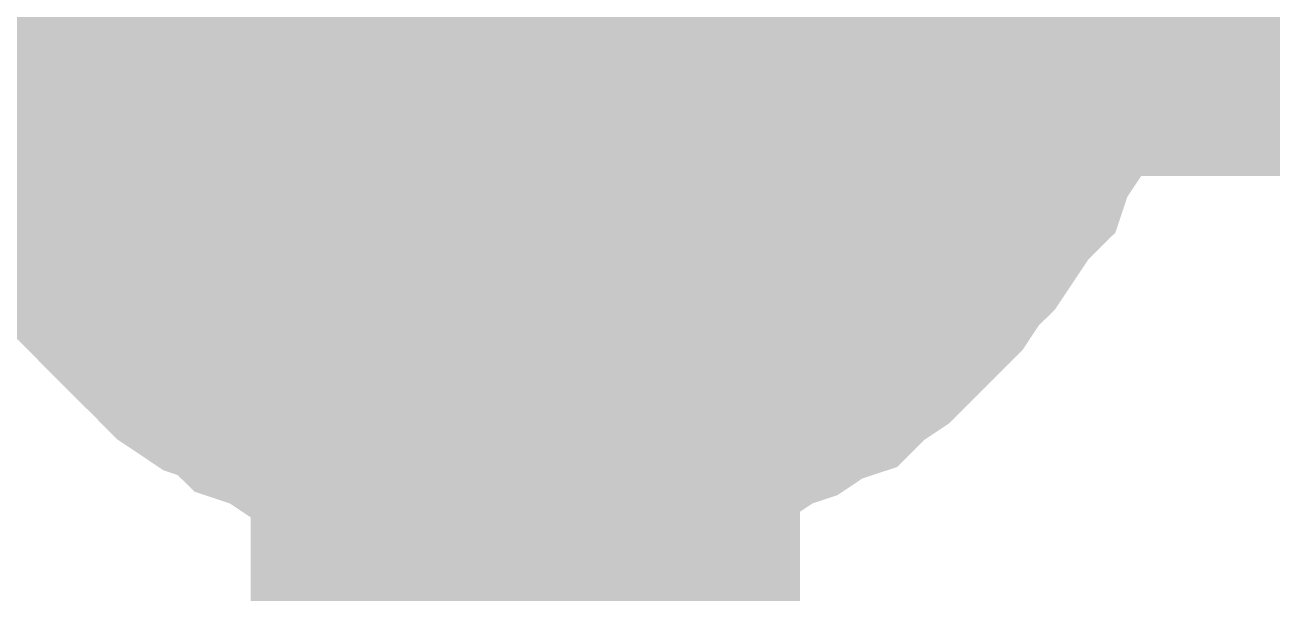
# Model space of a CAD drawing. Header units: inches. Extents: x 0 to 841, y 0 to 594.
# Drawn here: x 131.841 to 133.542, y 364.052 to 364.827 of the extents above; entities that cross this region are included whole.
import ezdxf

# ---------------------------------------------------------------- set-up
doc = ezdxf.new("R2010")
doc.units = ezdxf.units.IN
doc.layers.add('Sheet', color=255, linetype='Continuous')

msp = doc.modelspace()

# ---------------------------------------------------------------- linework, layer by layer
at = {"layer": 'Sheet'}
msp.add_lwpolyline([(132.246, 365, 0.508, 0.508, 1), (132.754, 365, 0.508, 0.508, 1)], format="xyseb", close=True, dxfattribs=at)
for points in [[(127.5267, 364.9951, 0.7493, 0.7493, 0), (132.5235, 364.9951, 0.7493, 0.7493, 0)], [(147.5253, 364.9951, 0.7493, 0.7493, 0), (132.5235, 364.9951, 0.7493, 0.7493, 0), (132.5235, 362.4909, 0.7493, 0.7493, 0)], [(132.5235, 364.2315, 0.2997, 0.2997, 0), (132.4786, 364.2315, 0.2997, 0.2997, 0), (132.4449, 364.2315, 0.2997, 0.2997, 0), (132.4112, 364.2427, 0.2997, 0.2997, 0), (132.3663, 364.2427, 0.2997, 0.2997, 0), (132.3326, 364.254, 0.2997, 0.2997, 0), (132.2989, 364.2652, 0.2997, 0.2997, 0), (132.254, 364.2764, 0.2997, 0.2997, 0), (132.2203, 364.2877, 0.2997, 0.2997, 0), (132.1867, 364.3101, 0.2997, 0.2997, 0), (132.153, 364.3213, 0.2997, 0.2997, 0), (132.1305, 364.3438, 0.2997, 0.2997, 0), (132.0968, 364.355, 0.2997, 0.2997, 0), (132.0631, 364.3775, 0.2997, 0.2997, 0), (132.0407, 364.4, 0.2997, 0.2997, 0), (132.007, 364.4336, 0.2997, 0.2997, 0), (131.9845, 364.4561, 0.2997, 0.2997, 0), (131.9621, 364.4786, 0.2997, 0.2997, 0), (131.9284, 364.5123, 0.2997, 0.2997, 0), (131.9059, 364.5347, 0.2997, 0.2997, 0), (131.8835, 364.5684, 0.2997, 0.2997, 0), (131.8722, 364.6021, 0.2997, 0.2997, 0), (131.8498, 364.6245, 0.2997, 0.2997, 0), (131.8386, 364.6582, 0.2997, 0.2997, 0), (131.8161, 364.6919, 0.2997, 0.2997, 0), (131.8049, 364.7256, 0.2997, 0.2997, 0), (131.7936, 364.7705, 0.2997, 0.2997, 0), (131.7824, 364.8042, 0.2997, 0.2997, 0), (131.7712, 364.8379, 0.2997, 0.2997, 0), (131.7712, 364.8828, 0.2997, 0.2997, 0), (131.76, 364.9165, 0.2997, 0.2997, 0), (131.76, 364.9502, 0.2997, 0.2997, 0), (131.76, 364.9951, 0.2997, 0.2997, 0)], [(132.5235, 364.2315, 0.2997, 0.2997, 0), (132.4786, 364.2315, 0.2997, 0.2997, 0), (132.4449, 364.2315, 0.2997, 0.2997, 0), (132.4112, 364.2427, 0.2997, 0.2997, 0), (132.3663, 364.2427, 0.2997, 0.2997, 0), (132.3326, 364.254, 0.2997, 0.2997, 0), (132.2989, 364.2652, 0.2997, 0.2997, 0), (132.254, 364.2764, 0.2997, 0.2997, 0), (132.2203, 364.2877, 0.2997, 0.2997, 0), (132.1867, 364.3101, 0.2997, 0.2997, 0), (132.153, 364.3213, 0.2997, 0.2997, 0), (132.1305, 364.3438, 0.2997, 0.2997, 0), (132.0968, 364.355, 0.2997, 0.2997, 0), (132.0631, 364.3775, 0.2997, 0.2997, 0), (132.0407, 364.4, 0.2997, 0.2997, 0), (132.007, 364.4336, 0.2997, 0.2997, 0), (131.9845, 364.4561, 0.2997, 0.2997, 0), (131.9621, 364.4786, 0.2997, 0.2997, 0), (131.9284, 364.5123, 0.2997, 0.2997, 0), (131.9059, 364.5347, 0.2997, 0.2997, 0), (131.8835, 364.5684, 0.2997, 0.2997, 0), (131.8722, 364.6021, 0.2997, 0.2997, 0), (131.8498, 364.6245, 0.2997, 0.2997, 0), (131.8386, 364.6582, 0.2997, 0.2997, 0), (131.8161, 364.6919, 0.2997, 0.2997, 0), (131.8049, 364.7256, 0.2997, 0.2997, 0), (131.7936, 364.7705, 0.2997, 0.2997, 0), (131.7824, 364.8042, 0.2997, 0.2997, 0), (131.7712, 364.8379, 0.2997, 0.2997, 0), (131.7712, 364.8828, 0.2997, 0.2997, 0), (131.76, 364.9165, 0.2997, 0.2997, 0), (131.76, 364.9502, 0.2997, 0.2997, 0), (131.76, 364.9951, 0.2997, 0.2997, 0)], [(132.5235, 364.2315, 0.2997, 0.2997, 0), (132.4786, 364.2315, 0.2997, 0.2997, 0), (132.4449, 364.2315, 0.2997, 0.2997, 0), (132.4112, 364.2427, 0.2997, 0.2997, 0), (132.3663, 364.2427, 0.2997, 0.2997, 0), (132.3326, 364.254, 0.2997, 0.2997, 0), (132.2989, 364.2652, 0.2997, 0.2997, 0), (132.254, 364.2764, 0.2997, 0.2997, 0), (132.2203, 364.2877, 0.2997, 0.2997, 0), (132.1867, 364.3101, 0.2997, 0.2997, 0), (132.153, 364.3213, 0.2997, 0.2997, 0), (132.1305, 364.3438, 0.2997, 0.2997, 0), (132.0968, 364.355, 0.2997, 0.2997, 0), (132.0631, 364.3775, 0.2997, 0.2997, 0), (132.0407, 364.4, 0.2997, 0.2997, 0), (132.007, 364.4336, 0.2997, 0.2997, 0), (131.9845, 364.4561, 0.2997, 0.2997, 0), (131.9621, 364.4786, 0.2997, 0.2997, 0), (131.9284, 364.5123, 0.2997, 0.2997, 0), (131.9059, 364.5347, 0.2997, 0.2997, 0), (131.8835, 364.5684, 0.2997, 0.2997, 0), (131.8722, 364.6021, 0.2997, 0.2997, 0), (131.8498, 364.6245, 0.2997, 0.2997, 0), (131.8386, 364.6582, 0.2997, 0.2997, 0), (131.8161, 364.6919, 0.2997, 0.2997, 0), (131.8049, 364.7256, 0.2997, 0.2997, 0), (131.7936, 364.7705, 0.2997, 0.2997, 0), (131.7824, 364.8042, 0.2997, 0.2997, 0), (131.7712, 364.8379, 0.2997, 0.2997, 0), (131.7712, 364.8828, 0.2997, 0.2997, 0), (131.76, 364.9165, 0.2997, 0.2997, 0), (131.76, 364.9502, 0.2997, 0.2997, 0), (131.76, 364.9951, 0.2997, 0.2997, 0)], [(132.5235, 364.4898, 0.2997, 0.2997, 0), (132.5011, 364.4898, 0.2997, 0.2997, 0), (132.4674, 364.4898, 0.2997, 0.2997, 0), (132.4449, 364.501, 0.2997, 0.2997, 0), (132.4225, 364.501, 0.2997, 0.2997, 0), (132.4, 364.501, 0.2997, 0.2997, 0), (132.3776, 364.5123, 0.2997, 0.2997, 0), (132.3439, 364.5235, 0.2997, 0.2997, 0), (132.3214, 364.5347, 0.2997, 0.2997, 0), (132.2989, 364.5347, 0.2997, 0.2997, 0), (132.2765, 364.5459, 0.2997, 0.2997, 0), (132.2653, 364.5572, 0.2997, 0.2997, 0), (132.2428, 364.5796, 0.2997, 0.2997, 0), (132.2203, 364.5909, 0.2997, 0.2997, 0), (132.1979, 364.6021, 0.2997, 0.2997, 0), (132.1867, 364.6245, 0.2997, 0.2997, 0), (132.1642, 364.6358, 0.2997, 0.2997, 0), (132.153, 364.6582, 0.2997, 0.2997, 0), (132.1305, 364.6695, 0.2997, 0.2997, 0), (132.1193, 364.6919, 0.2997, 0.2997, 0), (132.1081, 364.7144, 0.2997, 0.2997, 0), (132.0856, 364.7368, 0.2997, 0.2997, 0), (132.0744, 364.7481, 0.2997, 0.2997, 0), (132.0631, 364.7705, 0.2997, 0.2997, 0), (132.0631, 364.793, 0.2997, 0.2997, 0), (132.0519, 364.8154, 0.2997, 0.2997, 0), (132.0407, 364.8491, 0.2997, 0.2997, 0), (132.0295, 364.8716, 0.2997, 0.2997, 0), (132.0295, 364.8941, 0.2997, 0.2997, 0), (132.0295, 364.9165, 0.2997, 0.2997, 0), (132.0182, 364.939, 0.2997, 0.2997, 0), (132.0182, 364.9727, 0.2997, 0.2997, 0), (132.0182, 364.9951, 0.2997, 0.2997, 0)], [(132.5235, 364.4898, 0.2997, 0.2997, 0), (132.5011, 364.4898, 0.2997, 0.2997, 0), (132.4674, 364.4898, 0.2997, 0.2997, 0), (132.4449, 364.501, 0.2997, 0.2997, 0), (132.4225, 364.501, 0.2997, 0.2997, 0), (132.4, 364.501, 0.2997, 0.2997, 0), (132.3776, 364.5123, 0.2997, 0.2997, 0), (132.3439, 364.5235, 0.2997, 0.2997, 0), (132.3214, 364.5347, 0.2997, 0.2997, 0), (132.2989, 364.5347, 0.2997, 0.2997, 0), (132.2765, 364.5459, 0.2997, 0.2997, 0), (132.2653, 364.5572, 0.2997, 0.2997, 0), (132.2428, 364.5796, 0.2997, 0.2997, 0), (132.2203, 364.5909, 0.2997, 0.2997, 0), (132.1979, 364.6021, 0.2997, 0.2997, 0), (132.1867, 364.6245, 0.2997, 0.2997, 0), (132.1642, 364.6358, 0.2997, 0.2997, 0), (132.153, 364.6582, 0.2997, 0.2997, 0), (132.1305, 364.6695, 0.2997, 0.2997, 0), (132.1193, 364.6919, 0.2997, 0.2997, 0), (132.1081, 364.7144, 0.2997, 0.2997, 0), (132.0856, 364.7368, 0.2997, 0.2997, 0), (132.0744, 364.7481, 0.2997, 0.2997, 0), (132.0631, 364.7705, 0.2997, 0.2997, 0), (132.0631, 364.793, 0.2997, 0.2997, 0), (132.0519, 364.8154, 0.2997, 0.2997, 0), (132.0407, 364.8491, 0.2997, 0.2997, 0), (132.0295, 364.8716, 0.2997, 0.2997, 0), (132.0295, 364.8941, 0.2997, 0.2997, 0), (132.0295, 364.9165, 0.2997, 0.2997, 0), (132.0182, 364.939, 0.2997, 0.2997, 0), (132.0182, 364.9727, 0.2997, 0.2997, 0), (132.0182, 364.9951, 0.2997, 0.2997, 0)], [(133.2871, 364.9951, 0.2997, 0.2997, 0), (133.2871, 364.9502, 0.2997, 0.2997, 0), (133.2871, 364.9165, 0.2997, 0.2997, 0), (133.2759, 364.8828, 0.2997, 0.2997, 0), (133.2759, 364.8379, 0.2997, 0.2997, 0), (133.2646, 364.8042, 0.2997, 0.2997, 0), (133.2534, 364.7705, 0.2997, 0.2997, 0), (133.2422, 364.7256, 0.2997, 0.2997, 0), (133.2309, 364.6919, 0.2997, 0.2997, 0), (133.2085, 364.6582, 0.2997, 0.2997, 0), (133.1973, 364.6245, 0.2997, 0.2997, 0), (133.1748, 364.6021, 0.2997, 0.2997, 0), (133.1523, 364.5684, 0.2997, 0.2997, 0), (133.1299, 364.5347, 0.2997, 0.2997, 0), (133.1074, 364.5123, 0.2997, 0.2997, 0), (133.085, 364.4786, 0.2997, 0.2997, 0), (133.0625, 364.4561, 0.2997, 0.2997, 0), (133.0401, 364.4336, 0.2997, 0.2997, 0), (133.0064, 364.4, 0.2997, 0.2997, 0), (132.9727, 364.3775, 0.2997, 0.2997, 0), (132.9502, 364.355, 0.2997, 0.2997, 0), (132.9165, 364.3438, 0.2997, 0.2997, 0), (132.8829, 364.3213, 0.2997, 0.2997, 0), (132.8492, 364.3101, 0.2997, 0.2997, 0), (132.8155, 364.2877, 0.2997, 0.2997, 0), (132.7818, 364.2764, 0.2997, 0.2997, 0), (132.7481, 364.2652, 0.2997, 0.2997, 0), (132.7144, 364.254, 0.2997, 0.2997, 0), (132.6807, 364.2427, 0.2997, 0.2997, 0), (132.6358, 364.2427, 0.2997, 0.2997, 0), (132.6021, 364.2315, 0.2997, 0.2997, 0), (132.5572, 364.2315, 0.2997, 0.2997, 0), (132.5235, 364.2315, 0.2997, 0.2997, 0)], [(133.2871, 364.9951, 0.2997, 0.2997, 0), (133.2871, 364.9502, 0.2997, 0.2997, 0), (133.2871, 364.9165, 0.2997, 0.2997, 0), (133.2759, 364.8828, 0.2997, 0.2997, 0), (133.2759, 364.8379, 0.2997, 0.2997, 0), (133.2646, 364.8042, 0.2997, 0.2997, 0), (133.2534, 364.7705, 0.2997, 0.2997, 0), (133.2422, 364.7256, 0.2997, 0.2997, 0), (133.2309, 364.6919, 0.2997, 0.2997, 0), (133.2085, 364.6582, 0.2997, 0.2997, 0), (133.1973, 364.6245, 0.2997, 0.2997, 0), (133.1748, 364.6021, 0.2997, 0.2997, 0), (133.1523, 364.5684, 0.2997, 0.2997, 0), (133.1299, 364.5347, 0.2997, 0.2997, 0), (133.1074, 364.5123, 0.2997, 0.2997, 0), (133.085, 364.4786, 0.2997, 0.2997, 0), (133.0625, 364.4561, 0.2997, 0.2997, 0), (133.0401, 364.4336, 0.2997, 0.2997, 0), (133.0064, 364.4, 0.2997, 0.2997, 0), (132.9727, 364.3775, 0.2997, 0.2997, 0), (132.9502, 364.355, 0.2997, 0.2997, 0), (132.9165, 364.3438, 0.2997, 0.2997, 0), (132.8829, 364.3213, 0.2997, 0.2997, 0), (132.8492, 364.3101, 0.2997, 0.2997, 0), (132.8155, 364.2877, 0.2997, 0.2997, 0), (132.7818, 364.2764, 0.2997, 0.2997, 0), (132.7481, 364.2652, 0.2997, 0.2997, 0), (132.7144, 364.254, 0.2997, 0.2997, 0), (132.6807, 364.2427, 0.2997, 0.2997, 0), (132.6358, 364.2427, 0.2997, 0.2997, 0), (132.6021, 364.2315, 0.2997, 0.2997, 0), (132.5572, 364.2315, 0.2997, 0.2997, 0), (132.5235, 364.2315, 0.2997, 0.2997, 0)], [(133.2871, 364.9951, 0.2997, 0.2997, 0), (133.2871, 364.9502, 0.2997, 0.2997, 0), (133.2871, 364.9165, 0.2997, 0.2997, 0), (133.2759, 364.8828, 0.2997, 0.2997, 0), (133.2759, 364.8379, 0.2997, 0.2997, 0), (133.2646, 364.8042, 0.2997, 0.2997, 0), (133.2534, 364.7705, 0.2997, 0.2997, 0), (133.2422, 364.7256, 0.2997, 0.2997, 0), (133.2309, 364.6919, 0.2997, 0.2997, 0), (133.2085, 364.6582, 0.2997, 0.2997, 0), (133.1973, 364.6245, 0.2997, 0.2997, 0), (133.1748, 364.6021, 0.2997, 0.2997, 0), (133.1523, 364.5684, 0.2997, 0.2997, 0), (133.1299, 364.5347, 0.2997, 0.2997, 0), (133.1074, 364.5123, 0.2997, 0.2997, 0), (133.085, 364.4786, 0.2997, 0.2997, 0), (133.0625, 364.4561, 0.2997, 0.2997, 0), (133.0401, 364.4336, 0.2997, 0.2997, 0), (133.0064, 364.4, 0.2997, 0.2997, 0), (132.9727, 364.3775, 0.2997, 0.2997, 0), (132.9502, 364.355, 0.2997, 0.2997, 0), (132.9165, 364.3438, 0.2997, 0.2997, 0), (132.8829, 364.3213, 0.2997, 0.2997, 0), (132.8492, 364.3101, 0.2997, 0.2997, 0), (132.8155, 364.2877, 0.2997, 0.2997, 0), (132.7818, 364.2764, 0.2997, 0.2997, 0), (132.7481, 364.2652, 0.2997, 0.2997, 0), (132.7144, 364.254, 0.2997, 0.2997, 0), (132.6807, 364.2427, 0.2997, 0.2997, 0), (132.6358, 364.2427, 0.2997, 0.2997, 0), (132.6021, 364.2315, 0.2997, 0.2997, 0), (132.5572, 364.2315, 0.2997, 0.2997, 0), (132.5235, 364.2315, 0.2997, 0.2997, 0)], [(133.0288, 364.9951, 0.2997, 0.2997, 0), (133.0288, 364.9727, 0.2997, 0.2997, 0), (133.0288, 364.939, 0.2997, 0.2997, 0), (133.0176, 364.9165, 0.2997, 0.2997, 0), (133.0176, 364.8941, 0.2997, 0.2997, 0), (133.0176, 364.8716, 0.2997, 0.2997, 0), (133.0064, 364.8491, 0.2997, 0.2997, 0), (132.9951, 364.8154, 0.2997, 0.2997, 0), (132.9839, 364.793, 0.2997, 0.2997, 0), (132.9839, 364.7705, 0.2997, 0.2997, 0), (132.9727, 364.7481, 0.2997, 0.2997, 0), (132.9615, 364.7368, 0.2997, 0.2997, 0), (132.939, 364.7144, 0.2997, 0.2997, 0), (132.9278, 364.6919, 0.2997, 0.2997, 0), (132.9165, 364.6695, 0.2997, 0.2997, 0), (132.8941, 364.6582, 0.2997, 0.2997, 0), (132.8829, 364.6358, 0.2997, 0.2997, 0), (132.8604, 364.6245, 0.2997, 0.2997, 0), (132.8492, 364.6021, 0.2997, 0.2997, 0), (132.8267, 364.5909, 0.2997, 0.2997, 0), (132.8042, 364.5796, 0.2997, 0.2997, 0), (132.7818, 364.5572, 0.2997, 0.2997, 0), (132.7706, 364.5459, 0.2997, 0.2997, 0), (132.7481, 364.5347, 0.2997, 0.2997, 0), (132.7256, 364.5347, 0.2997, 0.2997, 0), (132.7032, 364.5235, 0.2997, 0.2997, 0), (132.6695, 364.5123, 0.2997, 0.2997, 0), (132.647, 364.501, 0.2997, 0.2997, 0), (132.6246, 364.501, 0.2997, 0.2997, 0), (132.6021, 364.501, 0.2997, 0.2997, 0), (132.5797, 364.4898, 0.2997, 0.2997, 0), (132.546, 364.4898, 0.2997, 0.2997, 0), (132.5235, 364.4898, 0.2997, 0.2997, 0)], [(133.0288, 364.9951, 0.2997, 0.2997, 0), (133.0288, 364.9727, 0.2997, 0.2997, 0), (133.0288, 364.939, 0.2997, 0.2997, 0), (133.0176, 364.9165, 0.2997, 0.2997, 0), (133.0176, 364.8941, 0.2997, 0.2997, 0), (133.0176, 364.8716, 0.2997, 0.2997, 0), (133.0064, 364.8491, 0.2997, 0.2997, 0), (132.9951, 364.8154, 0.2997, 0.2997, 0), (132.9839, 364.793, 0.2997, 0.2997, 0), (132.9839, 364.7705, 0.2997, 0.2997, 0), (132.9727, 364.7481, 0.2997, 0.2997, 0), (132.9615, 364.7368, 0.2997, 0.2997, 0), (132.939, 364.7144, 0.2997, 0.2997, 0), (132.9278, 364.6919, 0.2997, 0.2997, 0), (132.9165, 364.6695, 0.2997, 0.2997, 0), (132.8941, 364.6582, 0.2997, 0.2997, 0), (132.8829, 364.6358, 0.2997, 0.2997, 0), (132.8604, 364.6245, 0.2997, 0.2997, 0), (132.8492, 364.6021, 0.2997, 0.2997, 0), (132.8267, 364.5909, 0.2997, 0.2997, 0), (132.8042, 364.5796, 0.2997, 0.2997, 0), (132.7818, 364.5572, 0.2997, 0.2997, 0), (132.7706, 364.5459, 0.2997, 0.2997, 0), (132.7481, 364.5347, 0.2997, 0.2997, 0), (132.7256, 364.5347, 0.2997, 0.2997, 0), (132.7032, 364.5235, 0.2997, 0.2997, 0), (132.6695, 364.5123, 0.2997, 0.2997, 0), (132.647, 364.501, 0.2997, 0.2997, 0), (132.6246, 364.501, 0.2997, 0.2997, 0), (132.6021, 364.501, 0.2997, 0.2997, 0), (132.5797, 364.4898, 0.2997, 0.2997, 0), (132.546, 364.4898, 0.2997, 0.2997, 0), (132.5235, 364.4898, 0.2997, 0.2997, 0)], [(132.5235, 364.4898, 0.0991, 0.0991, 0), (132.5011, 364.4898, 0.0991, 0.0991, 0), (132.4674, 364.4898, 0.0991, 0.0991, 0), (132.4449, 364.501, 0.0991, 0.0991, 0), (132.4225, 364.501, 0.0991, 0.0991, 0), (132.4, 364.501, 0.0991, 0.0991, 0), (132.3776, 364.5123, 0.0991, 0.0991, 0), (132.3439, 364.5235, 0.0991, 0.0991, 0), (132.3214, 364.5347, 0.0991, 0.0991, 0), (132.2989, 364.5347, 0.0991, 0.0991, 0), (132.2765, 364.5459, 0.0991, 0.0991, 0), (132.2653, 364.5572, 0.0991, 0.0991, 0), (132.2428, 364.5796, 0.0991, 0.0991, 0), (132.2203, 364.5909, 0.0991, 0.0991, 0), (132.1979, 364.6021, 0.0991, 0.0991, 0), (132.1867, 364.6245, 0.0991, 0.0991, 0), (132.1642, 364.6358, 0.0991, 0.0991, 0), (132.153, 364.6582, 0.0991, 0.0991, 0), (132.1305, 364.6695, 0.0991, 0.0991, 0), (132.1193, 364.6919, 0.0991, 0.0991, 0), (132.1081, 364.7144, 0.0991, 0.0991, 0), (132.0856, 364.7368, 0.0991, 0.0991, 0), (132.0744, 364.7481, 0.0991, 0.0991, 0), (132.0631, 364.7705, 0.0991, 0.0991, 0), (132.0631, 364.793, 0.0991, 0.0991, 0), (132.0519, 364.8154, 0.0991, 0.0991, 0), (132.0407, 364.8491, 0.0991, 0.0991, 0), (132.0295, 364.8716, 0.0991, 0.0991, 0), (132.0295, 364.8941, 0.0991, 0.0991, 0)], [(132.5235, 364.4898, 0.0991, 0.0991, 0), (132.5011, 364.4898, 0.0991, 0.0991, 0), (132.4674, 364.4898, 0.0991, 0.0991, 0), (132.4449, 364.501, 0.0991, 0.0991, 0), (132.4225, 364.501, 0.0991, 0.0991, 0), (132.4, 364.501, 0.0991, 0.0991, 0), (132.3776, 364.5123, 0.0991, 0.0991, 0), (132.3439, 364.5235, 0.0991, 0.0991, 0), (132.3214, 364.5347, 0.0991, 0.0991, 0), (132.2989, 364.5347, 0.0991, 0.0991, 0), (132.2765, 364.5459, 0.0991, 0.0991, 0), (132.2653, 364.5572, 0.0991, 0.0991, 0), (132.2428, 364.5796, 0.0991, 0.0991, 0), (132.2203, 364.5909, 0.0991, 0.0991, 0), (132.1979, 364.6021, 0.0991, 0.0991, 0), (132.1867, 364.6245, 0.0991, 0.0991, 0), (132.1642, 364.6358, 0.0991, 0.0991, 0), (132.153, 364.6582, 0.0991, 0.0991, 0), (132.1305, 364.6695, 0.0991, 0.0991, 0), (132.1193, 364.6919, 0.0991, 0.0991, 0), (132.1081, 364.7144, 0.0991, 0.0991, 0), (132.0856, 364.7368, 0.0991, 0.0991, 0), (132.0744, 364.7481, 0.0991, 0.0991, 0), (132.0631, 364.7705, 0.0991, 0.0991, 0), (132.0631, 364.793, 0.0991, 0.0991, 0), (132.0519, 364.8154, 0.0991, 0.0991, 0), (132.0407, 364.8491, 0.0991, 0.0991, 0), (132.0295, 364.8716, 0.0991, 0.0991, 0), (132.0295, 364.8941, 0.0991, 0.0991, 0)], [(133.0176, 364.8941, 0.0991, 0.0991, 0), (133.0176, 364.8716, 0.0991, 0.0991, 0), (133.0064, 364.8491, 0.0991, 0.0991, 0), (132.9951, 364.8154, 0.0991, 0.0991, 0), (132.9839, 364.793, 0.0991, 0.0991, 0), (132.9839, 364.7705, 0.0991, 0.0991, 0), (132.9727, 364.7481, 0.0991, 0.0991, 0), (132.9615, 364.7368, 0.0991, 0.0991, 0), (132.939, 364.7144, 0.0991, 0.0991, 0), (132.9278, 364.6919, 0.0991, 0.0991, 0), (132.9165, 364.6695, 0.0991, 0.0991, 0), (132.8941, 364.6582, 0.0991, 0.0991, 0), (132.8829, 364.6358, 0.0991, 0.0991, 0), (132.8604, 364.6245, 0.0991, 0.0991, 0), (132.8492, 364.6021, 0.0991, 0.0991, 0), (132.8267, 364.5909, 0.0991, 0.0991, 0), (132.8042, 364.5796, 0.0991, 0.0991, 0), (132.7818, 364.5572, 0.0991, 0.0991, 0), (132.7706, 364.5459, 0.0991, 0.0991, 0), (132.7481, 364.5347, 0.0991, 0.0991, 0), (132.7256, 364.5347, 0.0991, 0.0991, 0), (132.7032, 364.5235, 0.0991, 0.0991, 0), (132.6695, 364.5123, 0.0991, 0.0991, 0), (132.647, 364.501, 0.0991, 0.0991, 0), (132.6246, 364.501, 0.0991, 0.0991, 0), (132.6021, 364.501, 0.0991, 0.0991, 0), (132.5797, 364.4898, 0.0991, 0.0991, 0), (132.546, 364.4898, 0.0991, 0.0991, 0), (132.5235, 364.4898, 0.0991, 0.0991, 0)], [(133.0176, 364.8941, 0.0991, 0.0991, 0), (133.0176, 364.8716, 0.0991, 0.0991, 0), (133.0064, 364.8491, 0.0991, 0.0991, 0), (132.9951, 364.8154, 0.0991, 0.0991, 0), (132.9839, 364.793, 0.0991, 0.0991, 0), (132.9839, 364.7705, 0.0991, 0.0991, 0), (132.9727, 364.7481, 0.0991, 0.0991, 0), (132.9615, 364.7368, 0.0991, 0.0991, 0), (132.939, 364.7144, 0.0991, 0.0991, 0), (132.9278, 364.6919, 0.0991, 0.0991, 0), (132.9165, 364.6695, 0.0991, 0.0991, 0), (132.8941, 364.6582, 0.0991, 0.0991, 0), (132.8829, 364.6358, 0.0991, 0.0991, 0), (132.8604, 364.6245, 0.0991, 0.0991, 0), (132.8492, 364.6021, 0.0991, 0.0991, 0), (132.8267, 364.5909, 0.0991, 0.0991, 0), (132.8042, 364.5796, 0.0991, 0.0991, 0), (132.7818, 364.5572, 0.0991, 0.0991, 0), (132.7706, 364.5459, 0.0991, 0.0991, 0), (132.7481, 364.5347, 0.0991, 0.0991, 0), (132.7256, 364.5347, 0.0991, 0.0991, 0), (132.7032, 364.5235, 0.0991, 0.0991, 0), (132.6695, 364.5123, 0.0991, 0.0991, 0), (132.647, 364.501, 0.0991, 0.0991, 0), (132.6246, 364.501, 0.0991, 0.0991, 0), (132.6021, 364.501, 0.0991, 0.0991, 0), (132.5797, 364.4898, 0.0991, 0.0991, 0), (132.546, 364.4898, 0.0991, 0.0991, 0), (132.5235, 364.4898, 0.0991, 0.0991, 0)], [(133.2759, 364.8828, 0.0991, 0.0991, 0), (133.2759, 364.8379, 0.0991, 0.0991, 0), (133.2646, 364.8042, 0.0991, 0.0991, 0), (133.2534, 364.7705, 0.0991, 0.0991, 0), (133.2422, 364.7256, 0.0991, 0.0991, 0), (133.2309, 364.6919, 0.0991, 0.0991, 0), (133.2085, 364.6582, 0.0991, 0.0991, 0), (133.1973, 364.6245, 0.0991, 0.0991, 0), (133.1748, 364.6021, 0.0991, 0.0991, 0), (133.1523, 364.5684, 0.0991, 0.0991, 0), (133.1299, 364.5347, 0.0991, 0.0991, 0), (133.1074, 364.5123, 0.0991, 0.0991, 0), (133.085, 364.4786, 0.0991, 0.0991, 0), (133.0625, 364.4561, 0.0991, 0.0991, 0), (133.0401, 364.4336, 0.0991, 0.0991, 0), (133.0064, 364.4, 0.0991, 0.0991, 0), (132.9727, 364.3775, 0.0991, 0.0991, 0), (132.9502, 364.355, 0.0991, 0.0991, 0), (132.9165, 364.3438, 0.0991, 0.0991, 0), (132.8829, 364.3213, 0.0991, 0.0991, 0), (132.8492, 364.3101, 0.0991, 0.0991, 0), (132.8155, 364.2877, 0.0991, 0.0991, 0), (132.7818, 364.2764, 0.0991, 0.0991, 0), (132.7481, 364.2652, 0.0991, 0.0991, 0), (132.7144, 364.254, 0.0991, 0.0991, 0), (132.6807, 364.2427, 0.0991, 0.0991, 0), (132.6358, 364.2427, 0.0991, 0.0991, 0), (132.6021, 364.2315, 0.0991, 0.0991, 0), (132.5572, 364.2315, 0.0991, 0.0991, 0), (132.5235, 364.2315, 0.0991, 0.0991, 0)], [(133.2759, 364.8828, 0.0991, 0.0991, 0), (133.2759, 364.8379, 0.0991, 0.0991, 0), (133.2646, 364.8042, 0.0991, 0.0991, 0), (133.2534, 364.7705, 0.0991, 0.0991, 0), (133.2422, 364.7256, 0.0991, 0.0991, 0), (133.2309, 364.6919, 0.0991, 0.0991, 0), (133.2085, 364.6582, 0.0991, 0.0991, 0), (133.1973, 364.6245, 0.0991, 0.0991, 0), (133.1748, 364.6021, 0.0991, 0.0991, 0), (133.1523, 364.5684, 0.0991, 0.0991, 0), (133.1299, 364.5347, 0.0991, 0.0991, 0), (133.1074, 364.5123, 0.0991, 0.0991, 0), (133.085, 364.4786, 0.0991, 0.0991, 0), (133.0625, 364.4561, 0.0991, 0.0991, 0), (133.0401, 364.4336, 0.0991, 0.0991, 0), (133.0064, 364.4, 0.0991, 0.0991, 0), (132.9727, 364.3775, 0.0991, 0.0991, 0), (132.9502, 364.355, 0.0991, 0.0991, 0), (132.9165, 364.3438, 0.0991, 0.0991, 0), (132.8829, 364.3213, 0.0991, 0.0991, 0), (132.8492, 364.3101, 0.0991, 0.0991, 0), (132.8155, 364.2877, 0.0991, 0.0991, 0), (132.7818, 364.2764, 0.0991, 0.0991, 0), (132.7481, 364.2652, 0.0991, 0.0991, 0), (132.7144, 364.254, 0.0991, 0.0991, 0), (132.6807, 364.2427, 0.0991, 0.0991, 0), (132.6358, 364.2427, 0.0991, 0.0991, 0), (132.6021, 364.2315, 0.0991, 0.0991, 0), (132.5572, 364.2315, 0.0991, 0.0991, 0), (132.5235, 364.2315, 0.0991, 0.0991, 0)], [(133.2759, 364.8828, 0.0991, 0.0991, 0), (133.2759, 364.8379, 0.0991, 0.0991, 0), (133.2646, 364.8042, 0.0991, 0.0991, 0), (133.2534, 364.7705, 0.0991, 0.0991, 0), (133.2422, 364.7256, 0.0991, 0.0991, 0), (133.2309, 364.6919, 0.0991, 0.0991, 0), (133.2085, 364.6582, 0.0991, 0.0991, 0), (133.1973, 364.6245, 0.0991, 0.0991, 0), (133.1748, 364.6021, 0.0991, 0.0991, 0), (133.1523, 364.5684, 0.0991, 0.0991, 0), (133.1299, 364.5347, 0.0991, 0.0991, 0), (133.1074, 364.5123, 0.0991, 0.0991, 0), (133.085, 364.4786, 0.0991, 0.0991, 0), (133.0625, 364.4561, 0.0991, 0.0991, 0), (133.0401, 364.4336, 0.0991, 0.0991, 0), (133.0064, 364.4, 0.0991, 0.0991, 0), (132.9727, 364.3775, 0.0991, 0.0991, 0), (132.9502, 364.355, 0.0991, 0.0991, 0), (132.9165, 364.3438, 0.0991, 0.0991, 0), (132.8829, 364.3213, 0.0991, 0.0991, 0), (132.8492, 364.3101, 0.0991, 0.0991, 0), (132.8155, 364.2877, 0.0991, 0.0991, 0), (132.7818, 364.2764, 0.0991, 0.0991, 0), (132.7481, 364.2652, 0.0991, 0.0991, 0), (132.7144, 364.254, 0.0991, 0.0991, 0), (132.6807, 364.2427, 0.0991, 0.0991, 0), (132.6358, 364.2427, 0.0991, 0.0991, 0), (132.6021, 364.2315, 0.0991, 0.0991, 0), (132.5572, 364.2315, 0.0991, 0.0991, 0), (132.5235, 364.2315, 0.0991, 0.0991, 0)], [(132.5235, 364.2315, 0.0991, 0.0991, 0), (132.4786, 364.2315, 0.0991, 0.0991, 0), (132.4449, 364.2315, 0.0991, 0.0991, 0), (132.4112, 364.2427, 0.0991, 0.0991, 0), (132.3663, 364.2427, 0.0991, 0.0991, 0), (132.3326, 364.254, 0.0991, 0.0991, 0), (132.2989, 364.2652, 0.0991, 0.0991, 0), (132.254, 364.2764, 0.0991, 0.0991, 0), (132.2203, 364.2877, 0.0991, 0.0991, 0), (132.1867, 364.3101, 0.0991, 0.0991, 0), (132.153, 364.3213, 0.0991, 0.0991, 0), (132.1305, 364.3438, 0.0991, 0.0991, 0), (132.0968, 364.355, 0.0991, 0.0991, 0), (132.0631, 364.3775, 0.0991, 0.0991, 0), (132.0407, 364.4, 0.0991, 0.0991, 0), (132.007, 364.4336, 0.0991, 0.0991, 0), (131.9845, 364.4561, 0.0991, 0.0991, 0), (131.9621, 364.4786, 0.0991, 0.0991, 0), (131.9284, 364.5123, 0.0991, 0.0991, 0), (131.9059, 364.5347, 0.0991, 0.0991, 0), (131.8835, 364.5684, 0.0991, 0.0991, 0), (131.8722, 364.6021, 0.0991, 0.0991, 0), (131.8498, 364.6245, 0.0991, 0.0991, 0), (131.8386, 364.6582, 0.0991, 0.0991, 0), (131.8161, 364.6919, 0.0991, 0.0991, 0), (131.8049, 364.7256, 0.0991, 0.0991, 0), (131.7936, 364.7705, 0.0991, 0.0991, 0), (131.7824, 364.8042, 0.0991, 0.0991, 0)], [(132.5235, 364.2315, 0.0991, 0.0991, 0), (132.4786, 364.2315, 0.0991, 0.0991, 0), (132.4449, 364.2315, 0.0991, 0.0991, 0), (132.4112, 364.2427, 0.0991, 0.0991, 0), (132.3663, 364.2427, 0.0991, 0.0991, 0), (132.3326, 364.254, 0.0991, 0.0991, 0), (132.2989, 364.2652, 0.0991, 0.0991, 0), (132.254, 364.2764, 0.0991, 0.0991, 0), (132.2203, 364.2877, 0.0991, 0.0991, 0), (132.1867, 364.3101, 0.0991, 0.0991, 0), (132.153, 364.3213, 0.0991, 0.0991, 0), (132.1305, 364.3438, 0.0991, 0.0991, 0), (132.0968, 364.355, 0.0991, 0.0991, 0), (132.0631, 364.3775, 0.0991, 0.0991, 0), (132.0407, 364.4, 0.0991, 0.0991, 0), (132.007, 364.4336, 0.0991, 0.0991, 0), (131.9845, 364.4561, 0.0991, 0.0991, 0), (131.9621, 364.4786, 0.0991, 0.0991, 0), (131.9284, 364.5123, 0.0991, 0.0991, 0), (131.9059, 364.5347, 0.0991, 0.0991, 0), (131.8835, 364.5684, 0.0991, 0.0991, 0), (131.8722, 364.6021, 0.0991, 0.0991, 0), (131.8498, 364.6245, 0.0991, 0.0991, 0), (131.8386, 364.6582, 0.0991, 0.0991, 0), (131.8161, 364.6919, 0.0991, 0.0991, 0), (131.8049, 364.7256, 0.0991, 0.0991, 0), (131.7936, 364.7705, 0.0991, 0.0991, 0), (131.7824, 364.8042, 0.0991, 0.0991, 0)], [(132.5235, 364.2315, 0.0991, 0.0991, 0), (132.4786, 364.2315, 0.0991, 0.0991, 0), (132.4449, 364.2315, 0.0991, 0.0991, 0), (132.4112, 364.2427, 0.0991, 0.0991, 0), (132.3663, 364.2427, 0.0991, 0.0991, 0), (132.3326, 364.254, 0.0991, 0.0991, 0), (132.2989, 364.2652, 0.0991, 0.0991, 0), (132.254, 364.2764, 0.0991, 0.0991, 0), (132.2203, 364.2877, 0.0991, 0.0991, 0), (132.1867, 364.3101, 0.0991, 0.0991, 0), (132.153, 364.3213, 0.0991, 0.0991, 0), (132.1305, 364.3438, 0.0991, 0.0991, 0), (132.0968, 364.355, 0.0991, 0.0991, 0), (132.0631, 364.3775, 0.0991, 0.0991, 0), (132.0407, 364.4, 0.0991, 0.0991, 0), (132.007, 364.4336, 0.0991, 0.0991, 0), (131.9845, 364.4561, 0.0991, 0.0991, 0), (131.9621, 364.4786, 0.0991, 0.0991, 0), (131.9284, 364.5123, 0.0991, 0.0991, 0), (131.9059, 364.5347, 0.0991, 0.0991, 0), (131.8835, 364.5684, 0.0991, 0.0991, 0), (131.8722, 364.6021, 0.0991, 0.0991, 0), (131.8498, 364.6245, 0.0991, 0.0991, 0), (131.8386, 364.6582, 0.0991, 0.0991, 0), (131.8161, 364.6919, 0.0991, 0.0991, 0), (131.8049, 364.7256, 0.0991, 0.0991, 0), (131.7936, 364.7705, 0.0991, 0.0991, 0), (131.7824, 364.8042, 0.0991, 0.0991, 0)]]:
    msp.add_lwpolyline(points, format="xyseb", dxfattribs=at)

doc.saveas('drawing.dxf')
